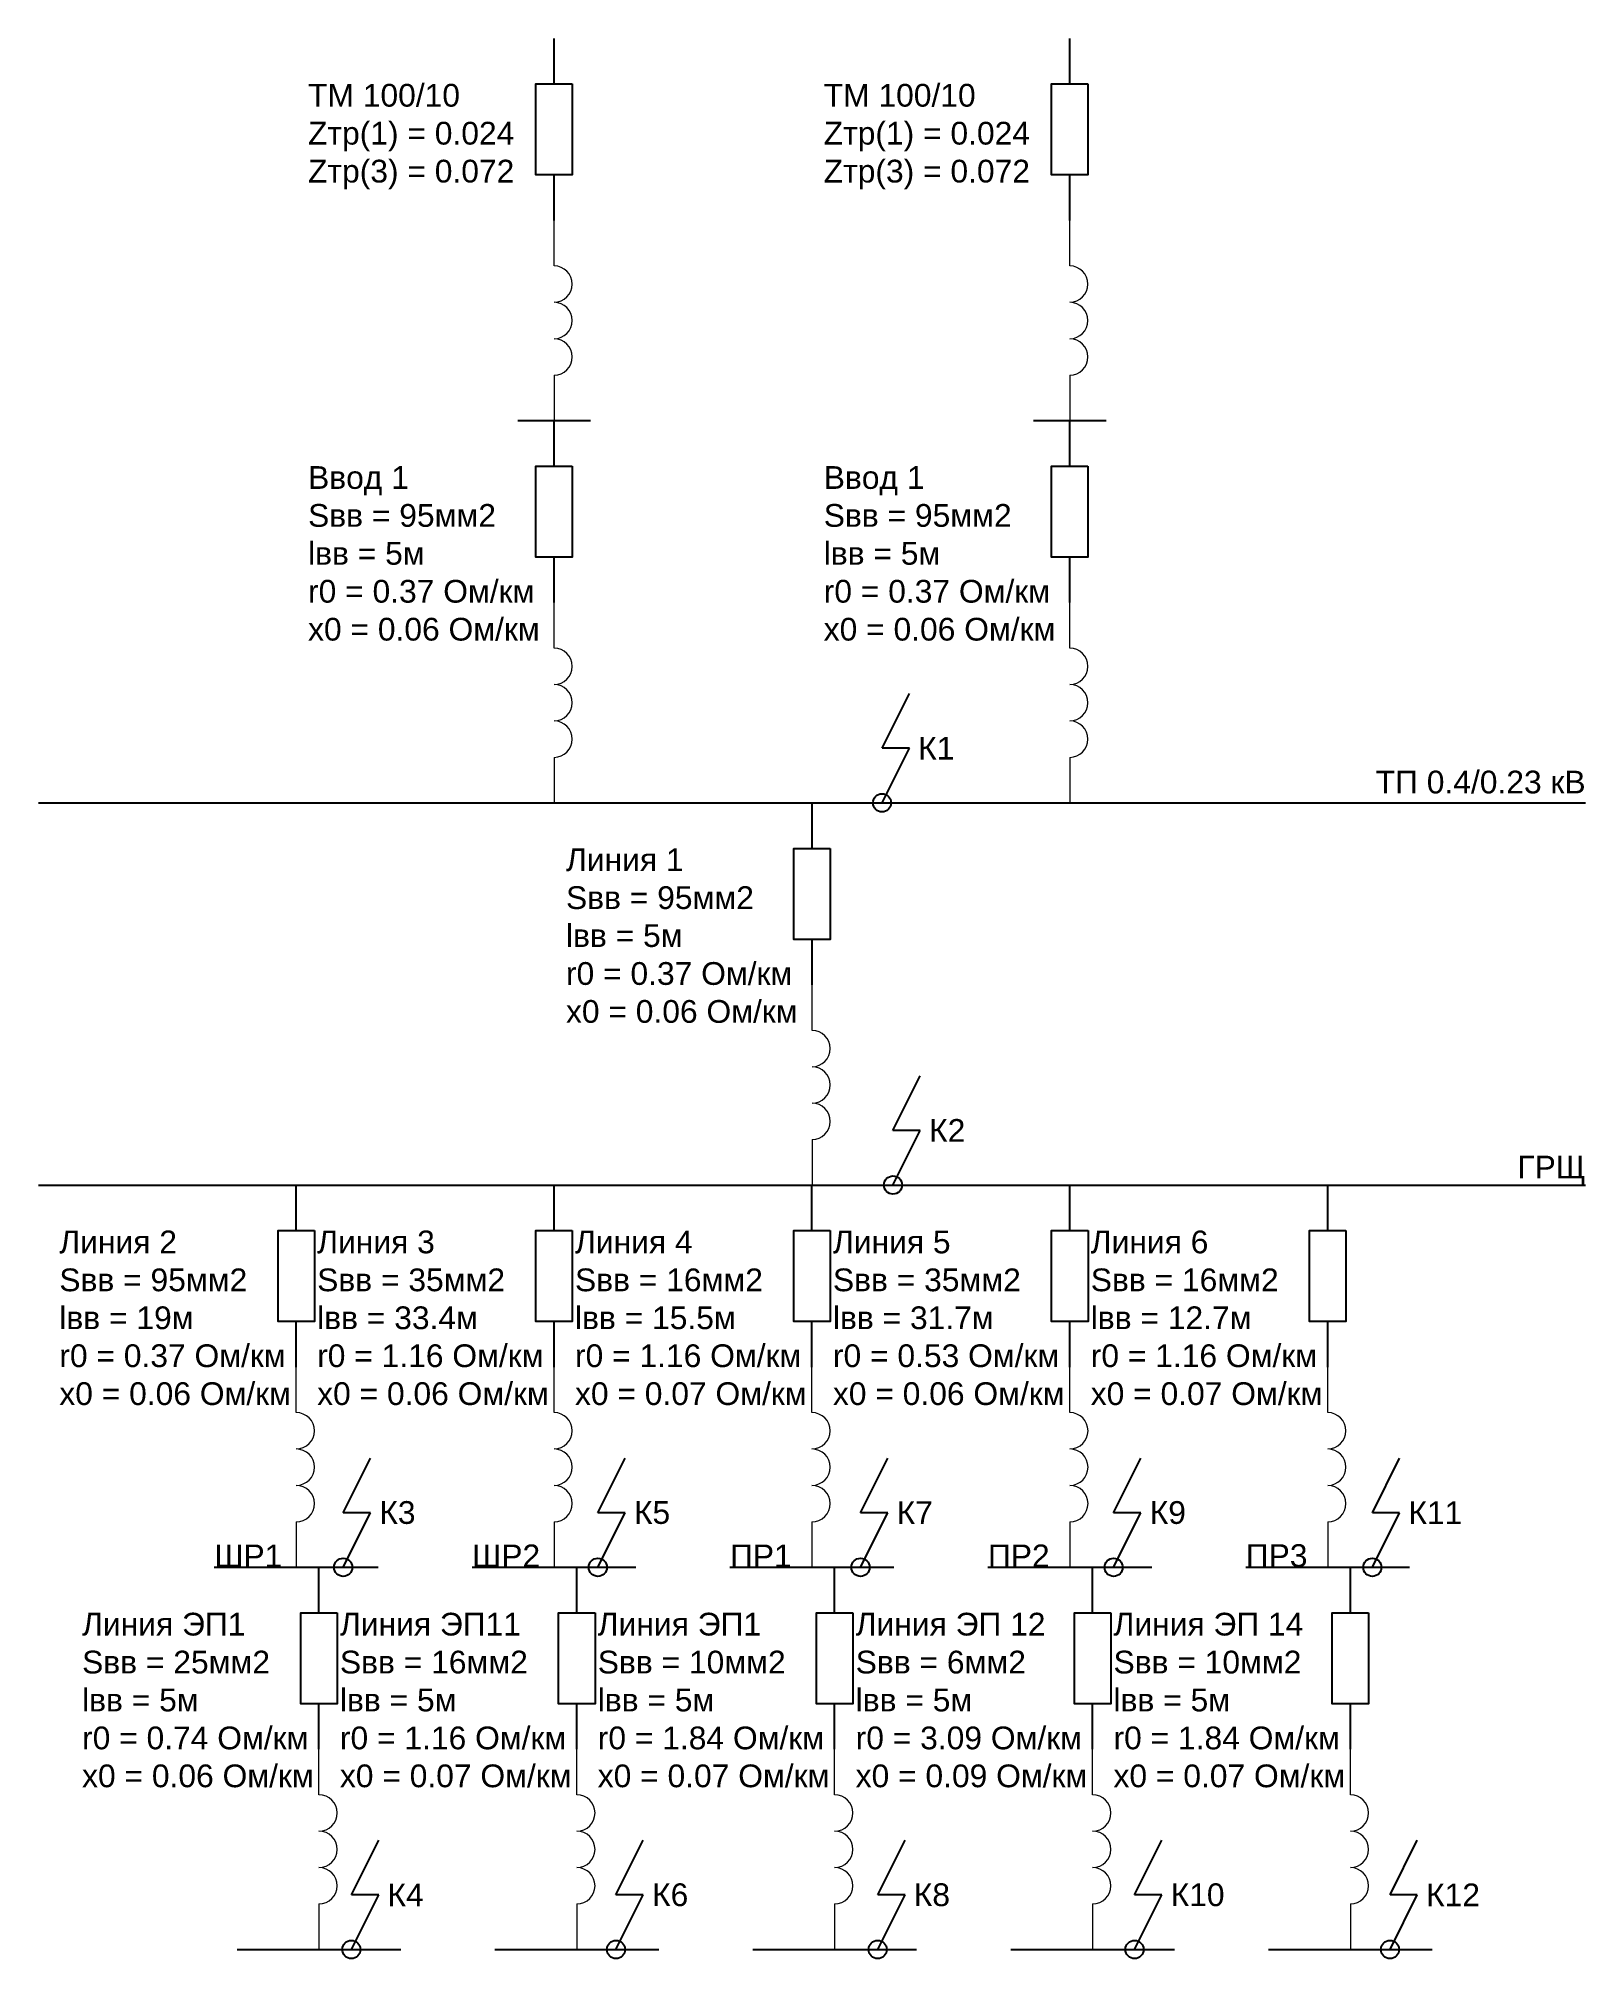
# Model space of a CAD drawing. Header units: millimetres. Extents: x 20 to 190, y 66 to 277.
import ezdxf

# ---------------------------------------------------------------- set-up
doc = ezdxf.new("R2010")
doc.units = ezdxf.units.MM
doc.styles.get("Standard").update_dxf_attribs({"font": 'arial.ttf'})

msp = doc.modelspace()

# ---------------------------------------------------------------- linework, layer by layer
for p, q in [((76.66, 272), (76.66, 277)), ((133.32, 272), (133.32, 277)), ((76.66, 257), (76.66, 262)), ((133.32, 257), (133.32, 262)), ((72.66, 235), (80.66, 235)), ((76.66, 230), (76.66, 235)), ((129.32, 235), (137.32, 235)), ((133.32, 230), (133.32, 235)), ((76.66, 215), (76.66, 220)), ((133.32, 215), (133.32, 220)), ((112.7, 199), (115.7, 205)), ((112.7, 193), (115.7, 199)), ((115.7, 199), (112.7, 199)), ((20, 193), (190, 193)), ((105, 188), (105, 193)), ((105, 173), (105, 178)), ((113.9, 157), (116.9, 163)), ((113.9, 151), (116.9, 157)), ((116.9, 157), (113.9, 157)), ((20, 151), (190, 151)), ((48.33, 146), (48.33, 151)), ((76.66, 146), (76.66, 151)), ((104.99, 146), (104.99, 151)), ((133.33, 146), (133.33, 151)), ((161.66, 146), (161.66, 151)), ((48.33, 131), (48.33, 136)), ((76.66, 131), (76.66, 136)), ((104.99, 131), (104.99, 136)), ((133.33, 131), (133.33, 136)), ((161.66, 131), (161.66, 136)), ((53.49, 115), (56.49, 121)), ((81.47, 115), (84.47, 121)), ((110.33, 115), (113.33, 121)), ((138.14, 115), (141.14, 121)), ((166.57, 115), (169.57, 121)), ((53.49, 109), (56.49, 115)), ((56.49, 115), (53.49, 115)), ((81.47, 109), (84.47, 115)), ((84.47, 115), (81.47, 115)), ((110.33, 109), (113.33, 115)), ((113.33, 115), (110.33, 115)), ((138.14, 109), (141.14, 115)), ((141.14, 115), (138.14, 115)), ((166.57, 109), (169.57, 115)), ((169.57, 115), (166.57, 115)), ((39.33, 109), (57.33, 109)), ((50.83, 104), (50.83, 109)), ((67.66, 109), (85.66, 109)), ((79.16, 104), (79.16, 109)), ((95.99, 109), (113.99, 109)), ((107.49, 104), (107.49, 109)), ((124.33, 109), (142.33, 109)), ((135.83, 104), (135.83, 109)), ((152.66, 109), (170.66, 109)), ((164.16, 104), (164.16, 109)), ((50.83, 89), (50.83, 94)), ((79.16, 89), (79.16, 94)), ((107.49, 89), (107.49, 94)), ((135.83, 89), (135.83, 94)), ((164.16, 89), (164.16, 94)), ((54.39, 73), (57.39, 79)), ((83.46, 73), (86.46, 79)), ((112.22, 73), (115.22, 79)), ((140.44, 73), (143.44, 79)), ((168.51, 73), (171.51, 79)), ((54.39, 67), (57.39, 73)), ((57.39, 73), (54.39, 73)), ((83.46, 67), (86.46, 73)), ((86.46, 73), (83.46, 73)), ((112.22, 67), (115.22, 73)), ((115.22, 73), (112.22, 73)), ((140.44, 67), (143.44, 73)), ((143.44, 73), (140.44, 73)), ((168.51, 67), (171.51, 73)), ((171.51, 73), (168.51, 73)), ((41.83, 67), (59.83, 67)), ((70.16, 67), (88.16, 67)), ((98.49, 67), (116.49, 67)), ((126.83, 67), (144.83, 67)), ((155.16, 67), (173.16, 67))]:
    msp.add_line(p, q)
at = {"lineweight": 15, "ltscale": 0.5}
for p, q in [((76.66, 252), (76.66, 257)), ((133.32, 252), (133.32, 257)), ((76.66, 240), (76.66, 235)), ((133.32, 240), (133.32, 235)), ((76.66, 210), (76.66, 215)), ((133.32, 210), (133.32, 215)), ((76.66, 198), (76.66, 193)), ((133.32, 198), (133.32, 193)), ((105, 168), (105, 173)), ((105, 156), (105, 151)), ((48.33, 126), (48.33, 131)), ((76.66, 126), (76.66, 131)), ((104.99, 126), (104.99, 131)), ((133.33, 126), (133.33, 131)), ((161.66, 126), (161.66, 131)), ((48.33, 114), (48.33, 109)), ((76.66, 114), (76.66, 109)), ((104.99, 114), (104.99, 109)), ((133.33, 114), (133.33, 109)), ((161.66, 114), (161.66, 109)), ((50.83, 84), (50.83, 89)), ((79.16, 84), (79.16, 89)), ((107.49, 84), (107.49, 89)), ((135.83, 84), (135.83, 89)), ((164.16, 84), (164.16, 89)), ((50.83, 72), (50.83, 67)), ((79.16, 72), (79.16, 67)), ((107.49, 72), (107.49, 67)), ((135.83, 72), (135.83, 67)), ((164.16, 72), (164.16, 67))]:
    msp.add_line(p, q, dxfattribs=at)
for points in [[(78.66, 272), (78.66, 262), (74.66, 262), (74.66, 272)], [(135.32, 272), (135.32, 262), (131.32, 262), (131.32, 272)], [(78.66, 230), (78.66, 220), (74.66, 220), (74.66, 230)], [(135.32, 230), (135.32, 220), (131.32, 220), (131.32, 230)], [(107, 188), (107, 178), (103, 178), (103, 188)], [(50.33, 146), (50.33, 136), (46.33, 136), (46.33, 146)], [(78.66, 146), (78.66, 136), (74.66, 136), (74.66, 146)], [(106.99, 146), (106.99, 136), (102.99, 136), (102.99, 146)], [(135.33, 146), (135.33, 136), (131.33, 136), (131.33, 146)], [(163.66, 146), (163.66, 136), (159.66, 136), (159.66, 146)], [(52.83, 104), (52.83, 94), (48.83, 94), (48.83, 104)], [(81.16, 104), (81.16, 94), (77.16, 94), (77.16, 104)], [(109.49, 104), (109.49, 94), (105.49, 94), (105.49, 104)], [(137.83, 104), (137.83, 94), (133.83, 94), (133.83, 104)], [(166.16, 104), (166.16, 94), (162.16, 94), (162.16, 104)]]:
    msp.add_lwpolyline(points, close=True)
for centre in [(112.7, 193), (113.9, 151), (53.49, 109), (81.47, 109), (110.33, 109), (138.14, 109), (166.57, 109), (54.39, 67), (83.46, 67), (112.22, 67), (140.44, 67), (168.51, 67)]:
    msp.add_circle(centre, 1)
for centre in [(76.66, 250), (133.32, 250), (76.66, 246), (133.32, 246), (76.66, 242), (133.32, 242), (76.66, 208), (133.32, 208), (76.66, 204), (133.32, 204), (76.66, 200), (133.32, 200), (105, 166), (105, 162), (105, 158), (48.33, 124), (76.66, 124), (104.99, 124), (133.33, 124), (161.66, 124), (48.33, 120), (76.66, 120), (104.99, 120), (133.33, 120), (161.66, 120), (48.33, 116), (76.66, 116), (104.99, 116), (133.33, 116), (161.66, 116), (50.83, 82), (79.16, 82), (107.49, 82), (135.83, 82), (164.16, 82), (50.83, 78), (79.16, 78), (107.49, 78), (135.83, 78), (164.16, 78), (50.83, 74), (79.16, 74), (107.49, 74), (135.83, 74), (164.16, 74)]:
    msp.add_arc(centre, 2, 270, 90, dxfattribs=at)

# ---------------------------------------------------------------- texts
at = {"char_height": 2.5}
for s, width, heights, insert, attachment_point in [('ТМ 100/10\\PZтр(1) = 0.024\\PZтр(3) = 0.072', 25.0274, [0], (49.63, 272), 1), ('ТМ 100/10\\PZтр(1) = 0.024\\PZтр(3) = 0.072', 25.0274, [0], (106.29, 272), 1), ('Ввод 1\\PSвв = 95мм2\\Plвв = 5м\\Pr0 = 0.37 Ом/км\\Px0 = 0.06 Ом/км', 25.0274, [0], (49.63, 230), 1), ('Ввод 1\\PSвв = 95мм2\\Plвв = 5м\\Pr0 = 0.37 Ом/км\\Px0 = 0.06 Ом/км', 25.0274, [0], (106.29, 230), 1), (' К1', 16.6303, [0], (115.7, 199), 4), ('ТП 0.4/0.23 кВ', 56.68, [0], (190, 194), 9), ('Линия 1\\PSвв = 95мм2\\Plвв = 5м\\Pr0 = 0.37 Ом/км\\Px0 = 0.06 Ом/км', 25.0274, [0], (77.97, 188), 1), (' К2', 16.6303, [0], (116.9, 157), 4), ('ГРЩ', 85, [0], (190, 151), 9), ('Линия 2\\PSвв = 95мм2\\Plвв = 19м\\Pr0 = 0.37 Ом/км\\Px0 = 0.06 Ом/км', 25.0274, [0], (22.3, 146), 1), ('Линия 3\\PSвв = 35мм2\\Plвв = 33.4м\\Pr0 = 1.16 Ом/км\\Px0 = 0.06 Ом/км', 25.0274, [0], (50.63, 146), 1), ('Линия 4\\PSвв = 16мм2\\Plвв = 15.5м\\Pr0 = 1.16 Ом/км\\Px0 = 0.07 Ом/км', 25.0274, [0], (78.96, 146), 1), ('Линия 5\\PSвв = 35мм2\\Plвв = 31.7м\\Pr0 = 0.53 Ом/км\\Px0 = 0.06 Ом/км', 25.0274, [0], (107.3, 146), 1), ('Линия 6\\PSвв = 16мм2\\Plвв = 12.7м\\Pr0 = 1.16 Ом/км\\Px0 = 0.07 Ом/км', 25.0274, [0], (135.63, 146), 1), (' К3', 16.6303, [0], (56.49, 115), 4), (' К5', 16.6303, [0], (84.47, 115), 4), (' К7', 16.6303, [0], (113.33, 115), 4), (' К9', 16.6303, [0], (141.14, 115), 4), (' К11', 16.6303, [0], (169.57, 115), 4), ('ШР1', 9, [0], (39.33, 109), 7), ('ШР2', 9, [0], (67.66, 109), 7), ('ПР1', 9, [0], (95.99, 109), 7), ('ПР2', 9, [2.51], (124.33, 109), 7), ('ПР3', 9, [0], (152.66, 109), 7), ('Линия ЭП1\\PSвв = 25мм2\\Plвв = 5м\\Pr0 = 0.74 Ом/км\\Px0 = 0.06 Ом/км', 25.0274, [0], (24.8, 104), 1), ('Линия ЭП11\\PSвв = 16мм2\\Plвв = 5м\\Pr0 = 1.16 Ом/км\\Px0 = 0.07 Ом/км', 25.0274, [0], (53.13, 104), 1), ('Линия ЭП1\\PSвв = 10мм2\\Plвв = 5м\\Pr0 = 1.84 Ом/км\\Px0 = 0.07 Ом/км', 25.0274, [0], (81.46, 104), 1), ('Линия ЭП 12\\PSвв = 6мм2\\Plвв = 5м\\Pr0 = 3.09 Ом/км\\Px0 = 0.09 Ом/км', 25.0274, [0], (109.8, 104), 1), ('Линия ЭП 14\\PSвв = 10мм2\\Plвв = 5м\\Pr0 = 1.84 Ом/км\\Px0 = 0.07 Ом/км', 25.0274, [0], (138.13, 104), 1), (' К4', 16.6303, [0], (57.39, 73), 4), (' К6', 16.6303, [0], (86.46, 73), 4), (' К8', 16.6303, [0], (115.22, 73), 4), (' К10', 16.6303, [0], (143.44, 73), 4), (' К12', 16.6303, [0], (171.51, 73), 4)]:
    msp.add_mtext_dynamic_manual_height_columns(s, width=width, gutter_width=12.5, heights=heights, dxfattribs=dict(at, insert=insert, attachment_point=attachment_point))

doc.saveas('drawing.dxf')
